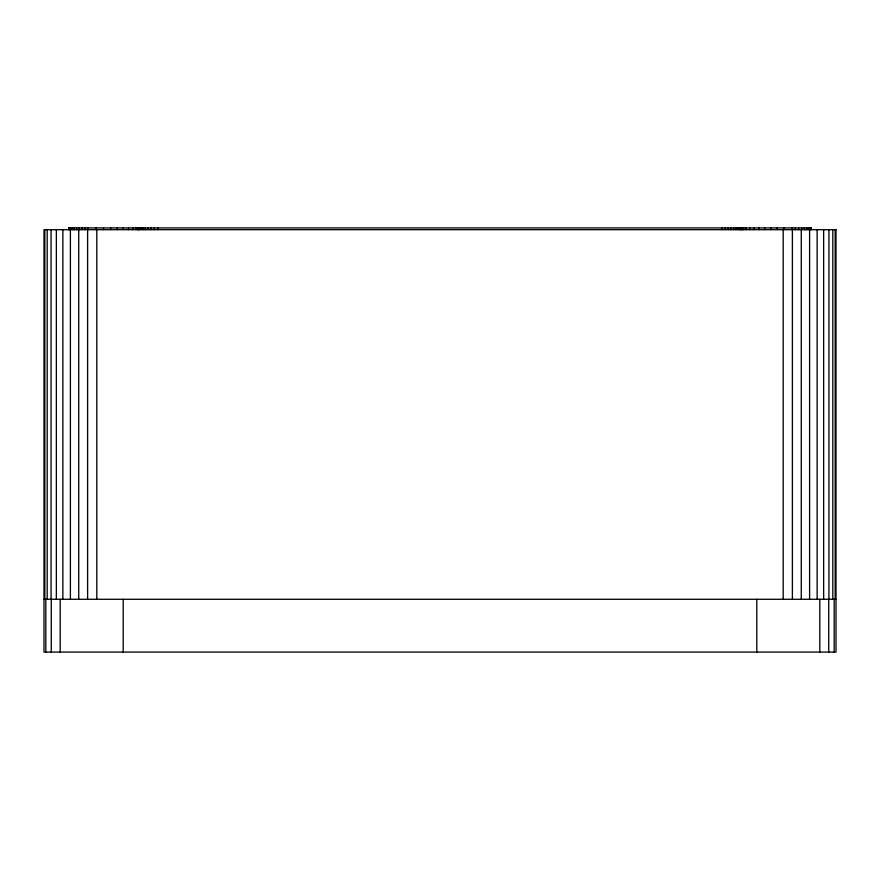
<?xml version="1.0" encoding="UTF-8"?>
<svg xmlns="http://www.w3.org/2000/svg" width="880" height="880" viewBox="0 0 880 880"><rect width="100%" height="100%" fill="white"/><g stroke="black" fill="none" stroke-linecap="round" stroke-linejoin="round"><path stroke-width="1.32" d="M44 599.28L836 599.28M835.197 229.68L835.197 599.28M834.174 599.28L834.174 652.08M832.821 229.68L832.821 599.28M828.927 229.68L828.927 599.28M828.74 599.28L828.74 652.08M823.647 229.68L823.647 599.28M819.797 599.28L819.797 652.08M817.135 229.68L817.135 599.28M811.36 229.68L811.36 227.92L68.64 227.92L68.64 229.68M811.074 227.92L811.063 229.68M810.194 227.92L810.194 229.68M809.6 229.68L809.6 599.28M808.764 227.92L808.764 229.68M806.828 227.92L806.828 229.68M804.441 227.92L804.441 229.68M801.68 227.92L801.68 229.68M801.262 229.68L801.262 599.28M798.622 227.92L798.622 229.68M795.366 227.92L795.366 229.68M792.374 229.68L792.374 599.28M792 227.92L792 229.68M783.827 227.92L783.827 229.68M783.2 229.68L783.2 599.28M777.227 227.92L777.227 229.68M770.781 227.92L770.781 229.68M764.654 227.92L764.654 229.68M759 227.92L759 229.68M756.8 599.28L756.8 652.08M753.962 227.92L753.962 229.68M749.661 227.92L749.661 229.68M746.196 227.92L746.196 229.68M743.655 227.92L743.655 229.68M742.115 227.92L742.115 229.68M741.587 227.92L741.587 229.68M741.356 227.92L741.356 229.68M740.641 227.92L740.641 229.68M739.486 227.92L739.486 229.68M737.891 227.92L737.891 229.68M735.922 227.92L735.922 229.68M733.612 227.92L733.612 229.68M731.016 227.92L731.016 229.68M728.211 227.92L728.211 229.68M725.263 227.92L725.263 229.68M722.227 227.92L722.227 229.68M157.773 227.92L157.773 229.68M154.407 227.92L154.407 229.68M151.151 227.92L151.151 229.68M148.093 227.92L148.093 229.68M145.321 227.92L145.321 229.68M142.934 227.92L142.934 229.68M140.998 227.92L140.998 229.68M139.579 227.92L139.579 229.68M138.699 227.92L138.699 229.68M138.413 227.92L138.413 229.68M137.764 227.92L137.764 229.68M135.861 227.92L135.861 229.68M132.748 227.92L132.748 229.68M128.524 227.92L128.524 229.68M123.321 227.92L123.321 229.68M123.2 599.28L123.2 652.08M117.293 227.92L117.293 229.68M110.616 227.92L110.616 229.68M103.499 227.92L103.499 229.68M96.8 229.68L96.8 599.28M96.173 227.92L96.173 229.68M88 227.92L88 229.68M87.626 229.68L87.626 599.28M84.975 227.92L84.975 229.68M82.016 227.92L82.016 229.68M79.211 227.92L79.211 229.68M78.738 229.68L78.738 599.28M76.615 227.92L76.615 229.68M74.305 227.92L74.305 229.68M72.336 227.92L72.336 229.68M70.752 227.92L70.752 229.68M70.4 229.68L70.4 599.28M69.586 227.92L69.586 229.68M68.926 227.92L68.882 229.68M62.865 229.68L62.865 599.28M60.203 599.28L60.203 652.08M56.353 229.68L56.353 599.28M51.26 599.28L51.26 652.08M51.073 229.68L51.073 599.28M47.179 229.68L47.179 599.28M45.826 599.28L45.826 652.08M44.803 229.68L44.803 599.28M836 229.68L44 229.68L44 652.08L836 652.08L836 229.68"/></g></svg>
